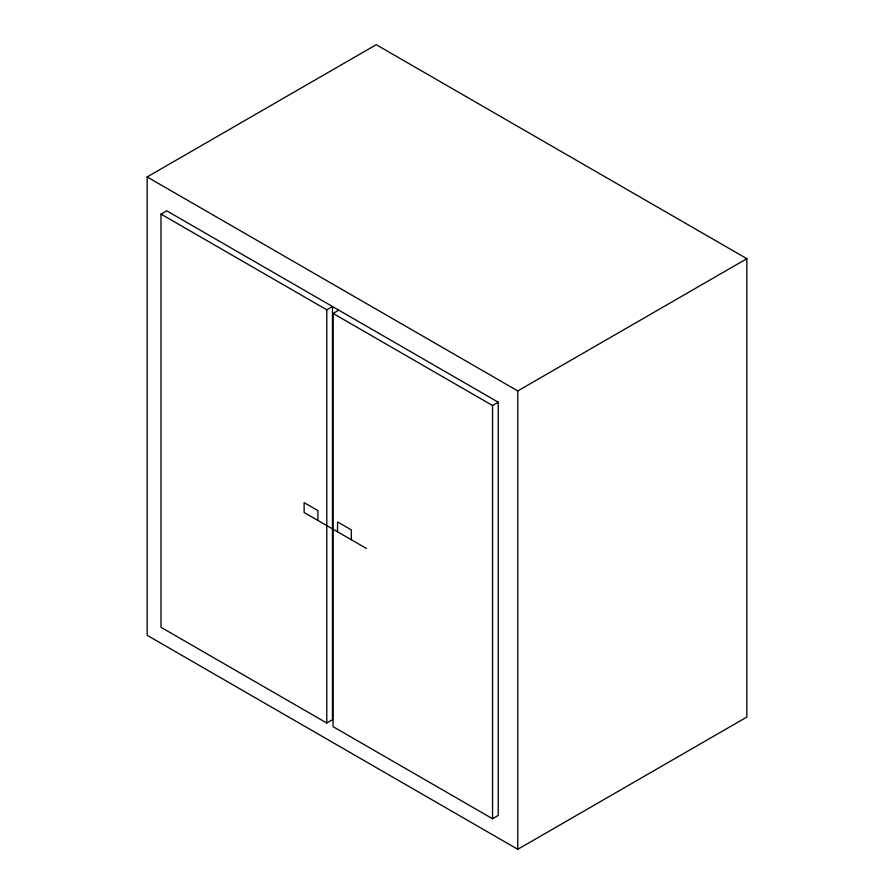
<?xml version="1.0" encoding="UTF-8"?>
<svg xmlns="http://www.w3.org/2000/svg" width="894" height="894" viewBox="0 0 894 894"><rect width="100%" height="100%" fill="white"/><g stroke="black" fill="none" stroke-linecap="round" stroke-linejoin="round"><path stroke-width="1.34" d="M147.152 176.945L376.218 44.7L746.848 258.69L746.848 717.055L517.782 849.3L147.152 635.31L147.152 176.945L517.782 390.935L746.848 258.69M161.009 214.091L326.779 309.805L332.467 306.519L332.467 719.737L326.779 723.022L161.009 627.309L161.009 214.091L166.697 210.805L498.237 402.222L498.237 815.44L492.549 818.725L333.071 726.654L333.071 313.436L338.759 310.151M333.071 313.436L492.549 405.507L498.237 402.222M366.518 548.514L304.116 512.486L304.116 502.629L317.929 510.608L317.929 520.464M517.782 390.935L517.782 849.3M492.549 405.507L492.549 818.725M351.353 539.764L351.353 529.907L337.541 521.928L337.541 531.785M326.779 309.805L326.779 723.022"/></g></svg>
